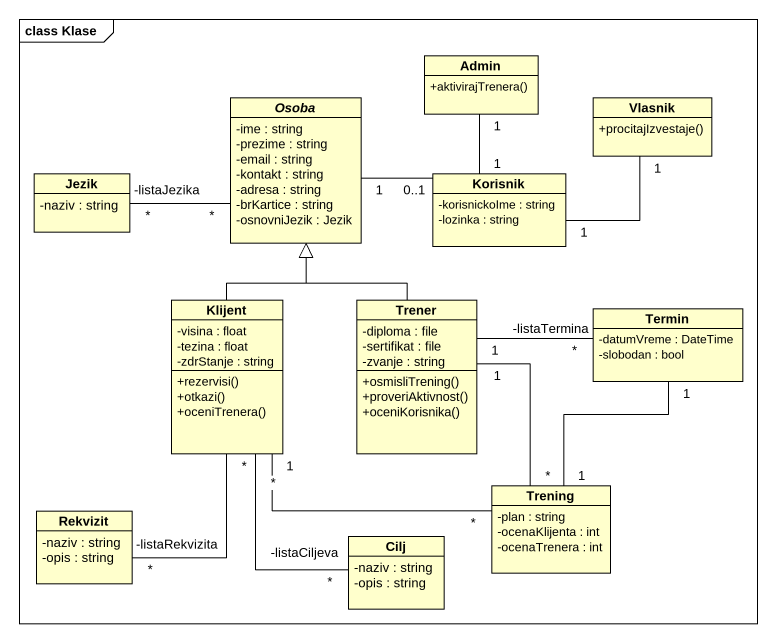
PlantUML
@startuml
mainframe class Klase
hide circle
hide empty members
skinparam classAttributeIconSize 0
class Admin {
  +aktivirajTrenera()
}
abstract class Osoba {
  -ime : string
  -prezime : string
  -email : string
  -kontakt : string
  -adresa : string
  -brKartice : string
  -osnovniJezik : Jezik
}
class Vlasnik {
  +procitajIzvestaje()
}
class Jezik {
  -naziv : string
}
class Korisnik {
  -korisnickoIme : string
  -lozinka : string
}
class Klijent {
  -visina : float
  -tezina : float
  -zdrStanje : string
  +rezervisi()
  +otkazi()
  +oceniTrenera()
}
class Trener {
  -diploma : file
  -sertifikat : file
  -zvanje : string
  +osmisliTrening()
  +proveriAktivnost()
  +oceniKorisnika()
}
class Termin {
  -datumVreme : DateTime
  -slobodan : bool
}
class Rekvizit {
  -naziv : string
  -opis : string
}
class Trening {
  -plan : string
  -ocenaKlijenta : int
  -ocenaTrenera : int
}
class Cilj {
  -naziv : string
  -opis : string
}
Admin "1" -- "1" Korisnik
Osoba "*" -left- "*\n-listaJezika" Jezik
Vlasnik "1" -left- "1" Korisnik
Korisnik "0..1" -left- "1" Osoba
Klijent -up-|> Osoba
Klijent "*" -- "*\n-listaRekvizita" Rekvizit
Klijent "1" -right- "*" Trening
Klijent "*" -- "*\n-listaCiljeva" Cilj
Trener -up-|> Osoba
Trener "1" -right- "*\n-listaTermina" Termin
Trener "1" -- "*" Trening
Termin "1" -- "1" Trening
@enduml
